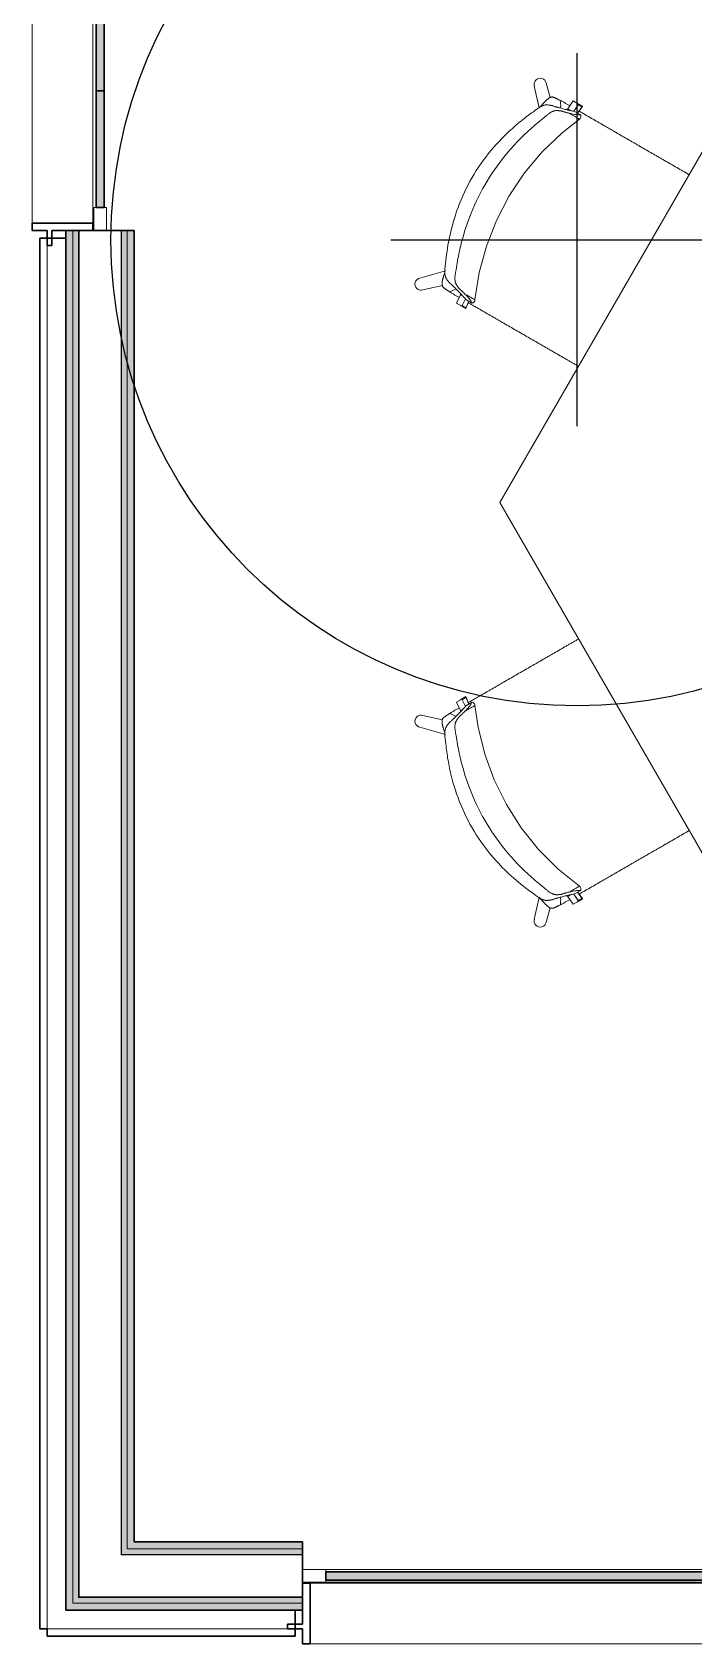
# Model space of a CAD drawing. Header units: millimetres. Extents: x 155920 to 295199, y -4084 to 97293.
# Drawn here: x 163028 to 164447, y 15039 to 18495 of the extents above; entities that cross this region are included whole.
import ezdxf

# ---------------------------------------------------------------- set-up
doc = ezdxf.new("R2010")
doc.units = ezdxf.units.MM
doc.header["$MEASUREMENT"] = 0
for name, color, linetype, lineweight in [('A-GLAZ-CURT', 7, 'CONTINUOUS', 9), ('A-GLAZ-CWMG', 7, 'CONTINUOUS', 9), ('A-WALL', 7, 'CONTINUOUS', 9), ('A-WALL-PATT', 7, 'CONTINUOUS', 25), ('I-FURN', 8, 'CONTINUOUS', 9), ('I-WALL', 7, 'CONTINUOUS', 9)]:
    doc.layers.add(name, color=color, linetype=linetype, lineweight=lineweight)
doc.layers.add('Social Distancing', color=7, linetype='CONTINUOUS')

msp = doc.modelspace()

# ---------------------------------------------------------------- hatches: boundary and pattern name
at = {"layer": 'A-GLAZ-CURT'}
for points in [[(163182.6, 18369.5), (163182.6, 19269.5), (163165.1, 19269.5), (163165.1, 18369.5)], [(163182.6, 18119.5), (163182.6, 18369.5), (163165.1, 18369.5), (163165.1, 18119.5)], [(164508.1, 15175.3), (164508.1, 15192.8), (163658.1, 15192.8), (163658.1, 15175.3), (163864.4, 15175.3)]]:
    msp.add_hatch(color=256, dxfattribs=at).paths.add_polyline_path(points, flags=0)
at = {"layer": 'A-WALL-PATT', "lineweight": 5}
h = msp.add_hatch(color=256, dxfattribs=at)
h.paths.add_polyline_path([(163232.3, 15242.5), (163247.3, 15242.5), (163247.3, 18069.5), (163232.3, 18069.5), (163232.3, 15378.9)], flags=0)
h.paths.add_polyline_path([(163247.3, 21069.5), (163247.3, 23169.8), (163232.3, 23169.8), (163232.3, 21069.5)], flags=0)
h = msp.add_hatch(color=256, dxfattribs=at)
h.paths.add_polyline_path([(163219.8, 15230), (163232.3, 15230), (163232.3, 18069.5), (163219.8, 18069.5), (163219.8, 15378.9)], flags=0)
h.paths.add_polyline_path([(163232.3, 21069.5), (163232.3, 23154.8), (163219.8, 23154.8), (163219.8, 21069.5)], flags=0)
at = {"layer": 'A-WALL-PATT', "lineweight": 9}
h = msp.add_hatch(color=256, dxfattribs=at)
h.paths.add_polyline_path([(163100.3, 15110.5), (163115.3, 15110.5), (163115.3, 18069.5), (163100.3, 18069.5), (163100.3, 15158.5)], flags=0)
h.paths.add_polyline_path([(163100.3, 21069.5), (163115.3, 21069.5), (163115.3, 23037.8), (163100.3, 23037.8), (163100.3, 21548.2)], flags=0)
at = {"layer": 'A-WALL-PATT', "lineweight": 5}
h = msp.add_hatch(color=256, dxfattribs=at)
h.paths.add_polyline_path([(163115.3, 15125.5), (163127.8, 15125.5), (163127.8, 18069.5), (163115.3, 18069.5), (163115.3, 15158.5)], flags=0)
h.paths.add_polyline_path([(163115.3, 21069.5), (163127.8, 21069.5), (163127.8, 23050.3), (163115.3, 23050.3), (163115.3, 21548.2)], flags=0)
h = msp.add_hatch(color=256, dxfattribs=at)
h.paths.add_polyline_path([(165708.1, 15242.5), (165708.1, 15257.5), (165408.1, 15257.5), (165408.1, 15242.5)], flags=0)
h.paths.add_polyline_path([(163247.3, 15242.5), (163608.1, 15242.5), (163608.1, 15257.5), (163247.3, 15257.5)], flags=0)
h = msp.add_hatch(color=256, dxfattribs=at)
h.paths.add_polyline_path([(165708.1, 15230), (165708.1, 15242.5), (165408.1, 15242.5), (165408.1, 15230)], flags=0)
h.paths.add_polyline_path([(163320.2, 15230), (163608.1, 15230), (163608.1, 15242.5), (163232.3, 15242.5), (163232.3, 15230), (163247.3, 15230)], flags=0)
at = {"layer": 'A-WALL-PATT', "lineweight": 9}
h = msp.add_hatch(color=256, dxfattribs=at)
h.paths.add_polyline_path([(165708.1, 15110.5), (165708.1, 15125.5), (165408.1, 15125.5), (165408.1, 15110.5)], flags=0)
h.paths.add_polyline_path([(163320.2, 15110.5), (163608.1, 15110.5), (163608.1, 15125.5), (163115.3, 15125.5), (163115.3, 15110.5), (163247.3, 15110.5)], flags=0)
at = {"layer": 'A-WALL-PATT', "lineweight": 5}
h = msp.add_hatch(color=256, dxfattribs=at)
h.paths.add_polyline_path([(165708.1, 15125.5), (165708.1, 15138), (165408.1, 15138), (165408.1, 15125.5)], flags=0)
h.paths.add_polyline_path([(163608.1, 15125.5), (163608.1, 15138), (163127.8, 15138), (163127.8, 15125.5), (163320.2, 15125.5)], flags=0)

# ---------------------------------------------------------------- linework, layer by layer
at = {"layer": 'A-GLAZ-CURT', "lineweight": 30}
for p, q in [((163165.1, 19269.5), (163165.1, 18369.5)), ((163182.6, 18369.5), (163182.6, 19269.5)), ((163165.1, 18369.5), (163182.6, 18369.5)), ((163165.1, 18369.5), (163165.1, 18119.5)), ((163182.6, 18369.5), (163165.1, 18369.5)), ((163182.6, 18119.5), (163182.6, 18369.5)), ((163165.1, 18119.5), (163182.6, 18119.5)), ((164508.1, 15192.8), (163658.1, 15192.8)), ((163658.1, 15192.8), (163658.1, 15175.3)), ((163658.1, 15175.3), (164508.1, 15175.3))]:
    msp.add_line(p, q, dxfattribs=at)
at = {"layer": 'A-GLAZ-CWMG', "lineweight": 20, "extrusion": (0, 0, -1)}
for p, q in [((163160.3, 18119.5), (163160.3, 18069.5)), ((163187.3, 18119.5), (163160.3, 18119.5)), ((163187.3, 18069.5), (163187.3, 18119.5)), ((163160.3, 18069.5), (163187.3, 18069.5))]:
    msp.add_line(p, q, dxfattribs=at)
at = {"layer": 'A-GLAZ-CWMG', "lineweight": 20}
for p, q in [((163658.1, 15197.5), (163608.1, 15197.5)), ((163608.1, 15197.5), (163608.1, 15170.5)), ((163658.1, 15170.5), (163658.1, 15197.5)), ((163608.1, 15170.5), (163658.1, 15170.5))]:
    msp.add_line(p, q, dxfattribs=at)
at = {"layer": 'A-GLAZ-CWMG'}
for p, q in [((164508.1, 15197.5), (163658.1, 15197.5)), ((164508.1, 15170.5), (163658.1, 15170.5))]:
    msp.add_line(p, q, dxfattribs=at)
at = {"layer": 'A-WALL'}
for p, q in [((163028.3, 21053.5), (163028.3, 18085.5)), ((163158.3, 21053.5), (163158.3, 18085.5)), ((163060.3, 15070.5), (163060.3, 18053.5)), ((163115.3, 15125.5), (163115.3, 18069.5)), ((163127.8, 15138), (163127.8, 18069.5)), ((163128.8, 15139), (163128.8, 18069.5)), ((163218.8, 15229), (163218.8, 18069.5)), ((163219.8, 15230), (163219.8, 18069.5)), ((163232.3, 15242.5), (163232.3, 18069.5)), ((163219.8, 15229), (163218.8, 15229)), ((163232.3, 15230), (163219.8, 15230)), ((163247.3, 15229), (163219.8, 15229)), ((163247.3, 15242.5), (163232.3, 15242.5)), ((163247.3, 15230), (163232.3, 15230)), ((163608.1, 15242.5), (163247.3, 15242.5)), ((163608.1, 15230), (163247.3, 15230)), ((163608.1, 15229), (163247.3, 15229)), ((163624.1, 15168.5), (165392.1, 15168.5)), ((163127.8, 15125.5), (163115.3, 15125.5)), ((163128.8, 15138), (163127.8, 15138)), ((163247.3, 15125.5), (163127.8, 15125.5)), ((163218.8, 15139), (163128.8, 15139)), ((163247.3, 15138), (163128.8, 15138)), ((163247.3, 15139), (163218.8, 15139)), ((163608.1, 15139), (163247.3, 15139)), ((163608.1, 15138), (163247.3, 15138)), ((163608.1, 15125.5), (163247.3, 15125.5)), ((163100.3, 15070.5), (163060.3, 15070.5)), ((163060.3, 15070.5), (163100.3, 15070.5)), ((163592.1, 15070.5), (163100.3, 15070.5)), ((163624.1, 15038.5), (165392.1, 15038.5))]:
    msp.add_line(p, q, dxfattribs=at)
at = {"layer": 'A-WALL', "lineweight": 30}
for p, q in [((163158.3, 18085.5), (163028.3, 18085.5)), ((163028.3, 18085.5), (163028.3, 18069.5)), ((163158.3, 18069.5), (163158.3, 18085.5)), ((163028.3, 18069.5), (163060.3, 18069.5)), ((163060.3, 18069.5), (163060.3, 18037.5)), ((163070.3, 18037.5), (163070.3, 18069.5)), ((163070.3, 18069.5), (163158.3, 18069.5)), ((163060.3, 18037.5), (163070.3, 18037.5)), ((163624.1, 15168.5), (163608.1, 15168.5)), ((163608.1, 15168.5), (163608.1, 15080.5)), ((163624.1, 15038.5), (163624.1, 15168.5)), ((163608.1, 15080.5), (163576.1, 15080.5)), ((163576.1, 15080.5), (163576.1, 15070.5)), ((163576.1, 15070.5), (163608.1, 15070.5)), ((163608.1, 15070.5), (163608.1, 15038.5)), ((163608.1, 15038.5), (163624.1, 15038.5))]:
    msp.add_line(p, q, dxfattribs=at)
at = {"layer": 'I-FURN'}
for p, q in [((164605.9, 18482.2), (164030.9, 17486.2)), ((164105.2, 18379.2), (164115.6, 18332.7)), ((164139.2, 18355.1), (164130.5, 18385.7)), ((164182.1, 18327.2), (164176.9, 18330.2)), ((164177.4, 18331), (164188.5, 18347.6)), ((164185, 18326.6), (164177.4, 18331)), ((164188.5, 18347.6), (164200.1, 18340.9)), ((164200.1, 18340.9), (164189.8, 18325.7)), ((164199.6, 18340.1), (164189.9, 18325.6)), ((164203.2, 18318.6), (164191.4, 18325.4)), ((164208.7, 18336.3), (164197.1, 18343)), ((164197.7, 18321.7), (164208.7, 18336.3)), ((164197.8, 18321.7), (164208.2, 18335.5)), ((164164.7, 18279.5), (164201.8, 18308.8)), ((164203.3, 18310.4), (164201.8, 18308.8)), ((164204.5, 18312.3), (164203.3, 18310.4)), ((164205, 18313.8), (164204.5, 18312.3)), ((164205, 18317.5), (164205.2, 18315.6)), ((164205.2, 18315.6), (164205, 18313.8)), ((164122.1, 18238.6), (164164.7, 18279.5)), ((164084.1, 18193.2), (164122.1, 18238.6)), ((164051.3, 18144), (164084.1, 18193.2)), ((164024, 18091.6), (164051.3, 18144)), ((164002.5, 18036.5), (164024, 18091.6)), ((163987.1, 17979.4), (164002.5, 18036.5)), ((163914.4, 17983.3), (163859.9, 17967.8)), ((163977.9, 17921.1), (163987.1, 17979.4)), ((163866.3, 17942.5), (163908.1, 17951.8)), ((163938.2, 17914), (163947, 17931.9)), ((163949.8, 17907.3), (163938.2, 17914)), ((163946.5, 17908.9), (163958, 17902.2)), ((163947, 17931.9), (163952.1, 17929)), ((163947.5, 17932.8), (163950.1, 17931.3)), ((163957.4, 17923), (163949.8, 17907.3)), ((163958, 17902.2), (163964.8, 17918.1)), ((163970.2, 17915), (163958.4, 17921.8)), ((163958.5, 17903), (163964.9, 17918.1)), ((163972, 17914), (163973.7, 17914.7)), ((163973.7, 17914.7), (163975.2, 17915.9)), ((163975.2, 17915.9), (163976.2, 17917)), ((163976.2, 17917), (163977.4, 17919)), ((163977.4, 17919), (163977.9, 17921.1)), ((164030.9, 17486.2), (164606, 16490.3)), ((163938.2, 17058.2), (163949.8, 17064.8)), ((163947, 17040.2), (163938.2, 17058.2)), ((163958, 17070), (163946.5, 17063.3)), ((163952.1, 17043.2), (163947, 17040.2)), ((163950.1, 17040.9), (163947.5, 17039.4)), ((163949.8, 17064.8), (163957.4, 17049.2)), ((163964.8, 17054.1), (163958, 17070)), ((163958.4, 17050.4), (163970.2, 17057.2)), ((163964.9, 17054.1), (163958.5, 17069.1)), ((163974, 17057.3), (163972, 17058.2)), ((163975.7, 17055.8), (163974, 17057.3)), ((163976.6, 17054.6), (163975.7, 17055.8)), ((163977.5, 17052.9), (163976.6, 17054.6)), ((163977.9, 17051.1), (163977.5, 17052.9)), ((163984.8, 17004.3), (163977.9, 17051.1)), ((163908.1, 17020.4), (163866.3, 17029.7)), ((163859.9, 17004.4), (163914.4, 16988.9)), ((163998.9, 16946.9), (163984.8, 17004.3)), ((164019.2, 16891.4), (163998.9, 16946.9)), ((164045.4, 16838.4), (164019.2, 16891.4)), ((164077.2, 16788.5), (164045.4, 16838.4)), ((164114.1, 16742.3), (164077.2, 16788.5)), ((164155.8, 16700.4), (164114.1, 16742.3)), ((164201.8, 16663.3), (164155.8, 16700.4)), ((164201.8, 16663.3), (164203.2, 16662)), ((164203.2, 16662), (164204.2, 16660.4)), ((164115.6, 16639.4), (164105.2, 16592.9)), ((164176.9, 16642), (164182.1, 16644.9)), ((164177.4, 16641.1), (164185, 16645.6)), ((164188.5, 16624.6), (164177.4, 16641.1)), ((164200.1, 16631.2), (164188.5, 16624.6)), ((164189.8, 16646.5), (164200.1, 16631.2)), ((164189.9, 16646.5), (164199.6, 16632.1)), ((164191.4, 16646.8), (164203.2, 16653.6)), ((164197.1, 16629.2), (164208.7, 16635.8)), ((164208.7, 16635.8), (164197.7, 16650.4)), ((164208.2, 16636.7), (164197.8, 16650.5)), ((164204.2, 16660.4), (164204.8, 16659)), ((164204.8, 16659), (164205.2, 16656.8)), ((164205.2, 16656.8), (164205, 16654.7)), ((164130.5, 16586.5), (164139.2, 16617.1))]:
    msp.add_line(p, q, dxfattribs=at)
for centre, start, end in [((164117.7, 18383.3), 10.3941, 198.0104), ((163862.3, 17954.9), 100.4176, 288.0338), ((163862.3, 17017.3), 71.9662, 259.5824), ((164117.7, 16588.9), 161.9896, 349.6059)]:
    msp.add_arc(centre, 13.1, start, end, dxfattribs=at)
for centre, major_axis, start_param, end_param in [((164200.7, 18360), (8.7, 15.1), 3.380441, 3.464082), ((164211.8, 18352.5), (8.7, 15.1), 2.884586, 3.464082), ((164212.2, 18353.3), (8.7, 15.1), 2.884586, 3.464082), ((163945.1, 17890.6), (8.7, 15.1), 5.960696, 6.540192), ((163945.6, 17891.4), (8.7, 15.1), 5.960696, 6.540192), ((163945.1, 17081.6), (8.7, -15.1), 6.026179, 6.605675), ((163945.6, 17080.7), (8.7, -15.1), 6.026179, 6.605675), ((164200.7, 16612.2), (8.7, -15.1), 2.819103, 2.902745), ((164211.8, 16619.7), (8.7, -15.1), 2.819103, 3.398599), ((164212.2, 16618.8), (8.7, -15.1), 2.819103, 3.398599)]:
    msp.add_ellipse(centre, major_axis=major_axis, ratio=0.978487, start_param=start_param, end_param=end_param, dxfattribs=at)
for points, knots in [([(164117.3, 18334.8), (164118.9, 18336.5), (164121.4, 18339.4), (164124.5, 18342.7), (164126.3, 18344.5), (164127.6, 18345.9), (164128.8, 18347.1), (164130, 18348.3), (164131.2, 18349.4), (164132.5, 18350.6), (164133.9, 18351.9), (164135.3, 18353), (164136.5, 18353.9), (164137.4, 18354.5), (164138.1, 18354.9), (164138.8, 18355.2), (164139.8, 18355.7), (164141.1, 18356), (164142.5, 18356.2), (164143.9, 18356.2), (164145.2, 18355.9), (164146.5, 18355.5), (164147.7, 18355.1), (164148.5, 18354.8), (164149, 18354.6), (164149.3, 18354.5), (164149.7, 18354.3), (164150.2, 18354.1), (164151, 18353.7), (164152.1, 18353.2), (164153.2, 18352.7), (164154.1, 18352.2), (164154.8, 18351.9), (164155.6, 18351.5), (164156.6, 18351), (164158.3, 18350.2), (164159.8, 18349.4), (164160.8, 18348.9)], [0, 0, 0, 0, 0.125, 0.1875, 0.21875, 0.25, 0.28125, 0.3125, 0.34375, 0.375, 0.40625, 0.4375, 0.46875, 0.484375, 0.5, 0.515625, 0.53125, 0.5625, 0.59375, 0.625, 0.65625, 0.6875, 0.71875, 0.734375, 0.742188, 0.75, 0.757812, 0.765625, 0.78125, 0.8125, 0.84375, 0.859375, 0.875, 0.890625, 0.90625, 0.9375, 1, 1, 1, 1]), ([(163914.9, 17998.7), (163916.5, 18016.4), (163921.5, 18051.4), (163936.3, 18108.6), (163961.2, 18168.7), (163999.4, 18228.6), (164039.2, 18272.4), (164074.6, 18303.6), (164093.4, 18317.8), (164103.1, 18324.6)], [-1, -1, -1, -1, -0.863636, -0.727273, -0.545455, -0.363636, -0.181818, -0.090909, 0, 0, 0, 0]), ([(164103.1, 18324.6), (164105.1, 18326.3), (164109.1, 18329.5), (164113.8, 18332.7), (164117.4, 18334.8), (164120, 18336.1), (164122.1, 18337.1), (164123.5, 18337.6), (164124.3, 18337.9), (164124.9, 18338.1), (164125.5, 18338.3), (164126.3, 18338.6), (164127.6, 18338.9), (164129.4, 18339.2), (164131.5, 18339.3), (164133.4, 18339.2), (164135.2, 18339.1), (164137, 18338.8), (164138.4, 18338.6), (164139.4, 18338.5), (164139.9, 18338.4), (164140.4, 18338.3), (164140.8, 18338.3), (164141.3, 18338.2), (164142.2, 18338.1), (164143.4, 18337.8), (164144.7, 18337.4), (164146.4, 18336.8), (164148, 18336.2), (164149.6, 18335.7), (164150.9, 18335.3), (164152.2, 18334.9), (164153.9, 18334.4), (164156.8, 18333.6), (164160.8, 18332.6), (164165.3, 18331.3), (164169.5, 18330.2), (164173.6, 18329.1), (164177.5, 18328.2), (164180.9, 18327.4), (164183, 18327), (164184, 18326.8)], [0, 0, 0, 0, 0.035714, 0.071429, 0.089286, 0.107143, 0.125, 0.133929, 0.138393, 0.142857, 0.147321, 0.151786, 0.160714, 0.178571, 0.196429, 0.214286, 0.232143, 0.25, 0.267857, 0.276786, 0.28125, 0.285714, 0.290179, 0.294643, 0.303571, 0.321429, 0.339286, 0.357143, 0.392857, 0.410714, 0.428571, 0.446429, 0.464286, 0.5, 0.571429, 0.642857, 0.714286, 0.785714, 0.857143, 0.928571, 1, 1, 1, 1]), ([(164180.2, 18321.3), (164178.6, 18321.7), (164176.3, 18322.3), (164173.5, 18323.1), (164171.9, 18323.5), (164170.7, 18323.8), (164169.5, 18324.1), (164168.1, 18324.7), (164166.7, 18325.2), (164165.3, 18325.7), (164164.1, 18326), (164163, 18326.2), (164162.2, 18326.3), (164161.7, 18326.3), (164161.4, 18326.4), (164161, 18326.4), (164160.4, 18326.5), (164159.5, 18326.6), (164158.1, 18326.7), (164156.3, 18326.9), (164154.5, 18327.1), (164152.5, 18327.1), (164150.4, 18326.9), (164148.6, 18326.6), (164147.3, 18326.2), (164146.6, 18325.9), (164146, 18325.7), (164145.4, 18325.5), (164144.7, 18325.2), (164143.3, 18324.6), (164141.3, 18323.6), (164138.9, 18322.1), (164135.5, 18319.9), (164131.1, 18316.6), (164127.5, 18313.3), (164125.7, 18311.5)], [0, 0, 0, 0, 0.125, 0.1875, 0.21875, 0.25, 0.28125, 0.3125, 0.375, 0.40625, 0.4375, 0.46875, 0.484375, 0.492188, 0.5, 0.507812, 0.515625, 0.53125, 0.5625, 0.59375, 0.625, 0.65625, 0.6875, 0.71875, 0.734375, 0.742188, 0.75, 0.757812, 0.765625, 0.78125, 0.8125, 0.84375, 0.875, 0.9375, 1, 1, 1, 1]), ([(164161.5, 18332.3), (164161.6, 18333.2), (164161.8, 18336.3), (164161.8, 18341.8), (164161.2, 18346.5), (164160.8, 18348.9)], [0.93303317, 0.93303317, 0.93303317, 0.93303317, 0.94444444, 0.97222222, 1, 1, 1, 1]), ([(164177, 18330.2), (164176.6, 18330), (164175.7, 18329.7), (164174.9, 18329.2), (164174.4, 18329)], [-0.8810546, -0.8810546, -0.8810546, -0.8810546, -0.6666667, -0.4718724, -0.4718724, -0.4718724, -0.4718724]), ([(164180.2, 18321.3), (164182.8, 18319.8), (164187.5, 18317.1), (164193, 18313.9), (164197.1, 18311.6), (164199.4, 18310.2), (164200.6, 18309.5), (164201.3, 18309.1), (164201.7, 18308.9), (164201.8, 18308.8), (164201.8, 18308.8)], [0, 0, 0, 0, 0.1111111, 0.2222222, 0.3333333, 0.4444444, 0.5, 0.5555556, 0.6111111, 0.6625707, 0.6625707, 0.6625707, 0.6625707]), ([(164200.3, 18326.4), (164200.7, 18326.1), (164205.5, 18323.4), (164214.8, 18318), (164228.2, 18310.3), (164241.2, 18302.7), (164252, 18296.5), (164260.7, 18291.4), (164267.4, 18287.6), (164274, 18283.8), (164282.8, 18278.7), (164293.6, 18272.5), (164304.3, 18266.3), (164313, 18261.3), (164319.6, 18257.5), (164326.1, 18253.7), (164334.7, 18248.7), (164345.4, 18242.6), (164356.1, 18236.4), (164364.8, 18231.4), (164371.4, 18227.5), (164378, 18223.7), (164386.8, 18218.7), (164397.7, 18212.4), (164410.8, 18204.8), (164424.1, 18197.2), (164432.9, 18192.1), (164437.3, 18189.5), (164437.3, 18189.5)], [-0.896036, -0.896036, -0.896036, -0.896036, -0.8928571, -0.8571429, -0.8214286, -0.7857143, -0.75, -0.7321429, -0.7142857, -0.6964286, -0.6785714, -0.6428571, -0.6071429, -0.5892857, -0.5714286, -0.5535714, -0.5357143, -0.5, -0.4642857, -0.4464286, -0.4285714, -0.4107143, -0.3928571, -0.3571429, -0.3214286, -0.2857143, -0.25, -0.2496035, -0.2496035, -0.2496035, -0.2496035]), ([(164125.7, 18311.5), (164115.5, 18303.6), (164095.8, 18287.1), (164058.8, 18251.2), (164018, 18201.2), (163979.2, 18134.1), (163956.4, 18073.7), (163943.7, 18023.8), (163939.3, 17998.4), (163937.5, 17985.7)], [-1, -1, -1, -1, -0.9, -0.8, -0.6, -0.4, -0.2, -0.1, 0, 0, 0, 0]), ([(163923.6, 17938.2), (163922.7, 17938.8), (163921.3, 17939.7), (163919.7, 17940.8), (163918.8, 17941.4), (163918.1, 17941.9), (163917.4, 17942.3), (163916.6, 17942.9), (163915.6, 17943.6), (163914.6, 17944.3), (163913.9, 17944.8), (163913.5, 17945.1), (163913.1, 17945.4), (163912.8, 17945.6), (163912.4, 17945.9), (163911.7, 17946.5), (163910.8, 17947.3), (163909.8, 17948.2), (163908.9, 17949.2), (163908.2, 17950.4), (163907.6, 17951.7), (163907.3, 17953), (163907.2, 17954.1), (163907.2, 17954.9), (163907.2, 17955.7), (163907.2, 17956.8), (163907.4, 17958.2), (163907.6, 17960), (163908, 17961.9), (163908.4, 17963.6), (163908.8, 17965.2), (163909.2, 17966.8), (163909.7, 17968.5), (163910.2, 17970.3), (163910.9, 17972.7), (163912.3, 17977.1), (163913.4, 17980.7), (163914.2, 17983)], [0, 0, 0, 0, 0.0625, 0.09375, 0.109375, 0.125, 0.140625, 0.15625, 0.1875, 0.21875, 0.234375, 0.242188, 0.25, 0.257812, 0.265625, 0.28125, 0.3125, 0.34375, 0.375, 0.40625, 0.4375, 0.46875, 0.484375, 0.5, 0.515625, 0.53125, 0.5625, 0.59375, 0.625, 0.65625, 0.6875, 0.71875, 0.75, 0.78125, 0.8125, 0.875, 1, 1, 1, 1]), ([(163953.5, 17927.5), (163952.2, 17929), (163949.9, 17931.5), (163946.3, 17935.3), (163943.3, 17938.3), (163940.2, 17941.4), (163936.9, 17944.7), (163933.9, 17947.7), (163931.5, 17950.1), (163929.9, 17951.7), (163928.6, 17952.9), (163927.3, 17954), (163926, 17955.1), (163924.6, 17956.2), (163923.6, 17957.2), (163922.8, 17958.1), (163922.2, 17958.8), (163921.9, 17959.2), (163921.7, 17959.5), (163921.4, 17959.9), (163921.1, 17960.3), (163920.5, 17961.1), (163919.6, 17962.2), (163918.5, 17963.6), (163917.4, 17965.1), (163916.4, 17966.8), (163915.4, 17968.6), (163914.8, 17970.3), (163914.4, 17971.6), (163914.2, 17972.4), (163914.1, 17973), (163914, 17973.7), (163913.8, 17974.5), (163913.6, 17976), (163913.4, 17978.3), (163913.3, 17981.2), (163913.3, 17985.4), (163913.7, 17991.1), (163914.4, 17996.1), (163914.9, 17998.7)], [0, 0, 0, 0, 0.142857, 0.214286, 0.285714, 0.357143, 0.428571, 0.5, 0.535714, 0.571429, 0.589286, 0.607143, 0.642857, 0.660714, 0.678571, 0.696429, 0.705357, 0.709821, 0.714286, 0.71875, 0.723214, 0.732143, 0.75, 0.767857, 0.785714, 0.803571, 0.821429, 0.839286, 0.848214, 0.852679, 0.857143, 0.861607, 0.866071, 0.875, 0.892857, 0.910714, 0.928571, 0.964286, 1, 1, 1, 1]), ([(163937.5, 17985.7), (163936.9, 17983.2), (163935.9, 17978.4), (163935.2, 17973), (163934.9, 17968.9), (163934.9, 17966.1), (163935.1, 17963.9), (163935.2, 17962.4), (163935.3, 17961.6), (163935.4, 17960.9), (163935.5, 17960.4), (163935.7, 17959.6), (163936, 17958.3), (163936.6, 17956.5), (163937.5, 17954.7), (163938.5, 17953), (163939.5, 17951.4), (163940.6, 17950), (163941.4, 17948.8), (163942, 17948.1), (163942.3, 17947.7), (163942.5, 17947.3), (163942.7, 17947), (163943, 17946.6), (163943.5, 17946), (163944.3, 17945.1), (163945.1, 17944.3), (163946.2, 17943.3), (163947.4, 17942.4), (163948.5, 17941.4), (163949.4, 17940.6), (163950.3, 17939.7), (163951.4, 17938.5), (163953.5, 17936.5), (163955.2, 17934.7), (163956.3, 17933.5)], [0, 0, 0, 0, 0.0625, 0.125, 0.15625, 0.1875, 0.21875, 0.234375, 0.242188, 0.25, 0.257812, 0.265625, 0.28125, 0.3125, 0.34375, 0.375, 0.40625, 0.4375, 0.46875, 0.484375, 0.492188, 0.5, 0.507812, 0.515625, 0.53125, 0.5625, 0.59375, 0.625, 0.6875, 0.71875, 0.75, 0.78125, 0.8125, 0.875, 1, 1, 1, 1]), ([(163923.6, 17938.2), (163926, 17939), (163930.3, 17940.9), (163934.7, 17943.3), (163936.9, 17944.8), (163937.2, 17945)], [0, 0, 0, 0, 0.02777778, 0.05555556, 0.06066679, 0.06066679, 0.06066679, 0.06066679]), ([(163946.8, 17934.7), (163946.8, 17934.2), (163946.9, 17933.2), (163947, 17932.4), (163947, 17931.9)], [-0.5281276, -0.5281276, -0.5281276, -0.5281276, -0.3333333, -0.1258677, -0.1258677, -0.1258677, -0.1258677]), ([(163977.9, 17921.1), (163977.9, 17921.1), (163977.8, 17921.1), (163977.4, 17921.4), (163976.6, 17921.8), (163974.9, 17922.8), (163971.5, 17924.8), (163965.2, 17928.4), (163959.6, 17931.7), (163956.3, 17933.5)], [0.3374293, 0.3374293, 0.3374293, 0.3374293, 0.3888889, 0.4444444, 0.5138889, 0.5833333, 0.7222222, 0.8611111, 1, 1, 1, 1]), ([(164200, 17778.4), (164199.9, 17778.5), (164197.6, 17779.8), (164193.2, 17782.4), (164186.6, 17786.2), (164180, 17790), (164171.3, 17795), (164160.5, 17801.3), (164149.7, 17807.5), (164141, 17812.5), (164134.4, 17816.3), (164127.8, 17820.1), (164119, 17825.2), (164108.2, 17831.4), (164095.2, 17838.9), (164082.1, 17846.5), (164069, 17854.1), (164056.1, 17861.5), (164045.3, 17867.7), (164036.6, 17872.7), (164030, 17876.6), (164023.5, 17880.3), (164014.9, 17885.3), (164004.3, 17891.4), (163993.6, 17897.6), (163984.8, 17902.7), (163978.1, 17906.5), (163971.4, 17910.4), (163966.3, 17913.3), (163963.5, 17915), (163962.9, 17915.3)], [-0.7508218, -0.7508218, -0.7508218, -0.7508218, -0.75, -0.7321429, -0.7142857, -0.6964286, -0.6785714, -0.6428571, -0.6071429, -0.5892857, -0.5714286, -0.5535714, -0.5357143, -0.5, -0.4642857, -0.4285714, -0.3928571, -0.3571429, -0.3214286, -0.3035714, -0.2857143, -0.2678571, -0.25, -0.2142857, -0.1785714, -0.1607143, -0.1428571, -0.125, -0.1071429, -0.1022726, -0.1022726, -0.1022726, -0.1022726]), ([(163962.9, 17056.8), (163963.5, 17057.2), (163966.3, 17058.8), (163971.4, 17061.8), (163978.1, 17065.7), (163984.8, 17069.5), (163993.6, 17074.6), (164004.3, 17080.8), (164014.9, 17086.9), (164023.5, 17091.8), (164030, 17095.6), (164036.6, 17099.4), (164045.3, 17104.4), (164056.1, 17110.7), (164069, 17118.1), (164082.1, 17125.7), (164095.2, 17133.3), (164108.2, 17140.7), (164119, 17147), (164127.8, 17152), (164134.4, 17155.9), (164141, 17159.7), (164149.7, 17164.7), (164160.5, 17170.9), (164171.3, 17177.2), (164180, 17182.2), (164186.6, 17186), (164193.2, 17189.8), (164197.7, 17192.4), (164200, 17193.7), (164200.1, 17193.8)], [-0.8977274, -0.8977274, -0.8977274, -0.8977274, -0.8928571, -0.875, -0.8571429, -0.8392857, -0.8214286, -0.7857143, -0.75, -0.7321429, -0.7142857, -0.6964286, -0.6785714, -0.6428571, -0.6071429, -0.5714286, -0.5357143, -0.5, -0.4642857, -0.4464286, -0.4285714, -0.4107143, -0.3928571, -0.3571429, -0.3214286, -0.3035714, -0.2857143, -0.2678571, -0.25, -0.2488464, -0.2488464, -0.2488464, -0.2488464]), ([(163914.9, 16973.5), (163914.4, 16976.1), (163913.7, 16981.1), (163913.3, 16986.8), (163913.3, 16990.9), (163913.4, 16993.9), (163913.6, 16996.2), (163913.8, 16997.7), (163914, 16998.5), (163914.1, 16999.1), (163914.2, 16999.7), (163914.4, 17000.5), (163914.8, 17001.8), (163915.4, 17003.6), (163916.4, 17005.4), (163917.4, 17007.1), (163918.5, 17008.6), (163919.6, 17010), (163920.5, 17011.1), (163921.1, 17011.9), (163921.4, 17012.3), (163921.7, 17012.6), (163921.9, 17012.9), (163922.2, 17013.4), (163922.8, 17014.1), (163923.6, 17015), (163924.6, 17015.9), (163926, 17017.1), (163927.3, 17018.2), (163928.6, 17019.3), (163929.6, 17020.2), (163930.5, 17021.1), (163931.8, 17022.4), (163933.9, 17024.5), (163936.9, 17027.5), (163940.2, 17030.7), (163943.3, 17033.8), (163946.3, 17036.9), (163949, 17039.7), (163951.4, 17042.3), (163952.8, 17043.9), (163953.5, 17044.7)], [0, 0, 0, 0, 0.035714, 0.071429, 0.089286, 0.107143, 0.125, 0.133929, 0.138393, 0.142857, 0.147321, 0.151786, 0.160714, 0.178571, 0.196429, 0.214286, 0.232143, 0.25, 0.267857, 0.276786, 0.28125, 0.285714, 0.290179, 0.294643, 0.303571, 0.321429, 0.339286, 0.357143, 0.392857, 0.410714, 0.428571, 0.446429, 0.464286, 0.5, 0.571429, 0.642857, 0.714286, 0.785714, 0.857143, 0.928571, 1, 1, 1, 1]), ([(163956.3, 17038.6), (163958.9, 17040.1), (163963.6, 17042.8), (163969.1, 17046), (163973.2, 17048.4), (163975.5, 17049.7), (163976.8, 17050.4), (163977.4, 17050.8), (163977.8, 17051), (163977.9, 17051.1), (163977.9, 17051.1)], [0, 0, 0, 0, 0.1111111, 0.2222222, 0.3333333, 0.4444444, 0.5, 0.5555556, 0.6111111, 0.6625707, 0.6625707, 0.6625707, 0.6625707]), ([(163914.2, 16989.2), (163913.4, 16991.5), (163912.3, 16995.1), (163910.9, 16999.5), (163910.2, 17001.9), (163909.7, 17003.7), (163909.2, 17005.4), (163908.8, 17006.9), (163908.4, 17008.5), (163908, 17010.3), (163907.6, 17012.2), (163907.4, 17013.9), (163907.2, 17015.4), (163907.2, 17016.5), (163907.2, 17017.3), (163907.2, 17018.1), (163907.3, 17019.2), (163907.6, 17020.4), (163908.2, 17021.8), (163908.9, 17023), (163909.8, 17024), (163910.8, 17024.9), (163911.7, 17025.7), (163912.4, 17026.3), (163912.8, 17026.6), (163913.1, 17026.8), (163913.5, 17027), (163913.9, 17027.4), (163914.6, 17027.9), (163915.6, 17028.6), (163916.6, 17029.3), (163917.4, 17029.9), (163918.1, 17030.3), (163918.8, 17030.8), (163919.7, 17031.4), (163921.3, 17032.4), (163922.7, 17033.4), (163923.6, 17033.9)], [0, 0, 0, 0, 0.125, 0.1875, 0.21875, 0.25, 0.28125, 0.3125, 0.34375, 0.375, 0.40625, 0.4375, 0.46875, 0.484375, 0.5, 0.515625, 0.53125, 0.5625, 0.59375, 0.625, 0.65625, 0.6875, 0.71875, 0.734375, 0.742188, 0.75, 0.757812, 0.765625, 0.78125, 0.8125, 0.84375, 0.859375, 0.875, 0.890625, 0.90625, 0.9375, 1, 1, 1, 1]), ([(163937.2, 17027.2), (163936.9, 17027.4), (163934.7, 17028.8), (163930.3, 17031.2), (163926, 17033.1), (163923.6, 17033.9)], [0.93933321, 0.93933321, 0.93933321, 0.93933321, 0.94444444, 0.97222222, 1, 1, 1, 1]), ([(163956.3, 17038.6), (163955.2, 17037.5), (163953.5, 17035.7), (163951.4, 17033.7), (163950.3, 17032.5), (163949.4, 17031.6), (163948.5, 17030.8), (163947.4, 17029.8), (163946.2, 17028.9), (163945.1, 17027.9), (163944.3, 17027), (163943.5, 17026.2), (163943, 17025.5), (163942.7, 17025.1), (163942.5, 17024.8), (163942.3, 17024.5), (163942, 17024.1), (163941.4, 17023.3), (163940.6, 17022.2), (163939.5, 17020.8), (163938.5, 17019.2), (163937.5, 17017.5), (163936.6, 17015.6), (163936, 17013.9), (163935.7, 17012.6), (163935.5, 17011.8), (163935.4, 17011.2), (163935.3, 17010.6), (163935.2, 17009.8), (163935.1, 17008.3), (163934.9, 17006.1), (163934.9, 17003.2), (163935.2, 16999.2), (163935.9, 16993.8), (163936.9, 16989), (163937.5, 16986.5)], [0, 0, 0, 0, 0.125, 0.1875, 0.21875, 0.25, 0.28125, 0.3125, 0.375, 0.40625, 0.4375, 0.46875, 0.484375, 0.492188, 0.5, 0.507812, 0.515625, 0.53125, 0.5625, 0.59375, 0.625, 0.65625, 0.6875, 0.71875, 0.734375, 0.742188, 0.75, 0.757812, 0.765625, 0.78125, 0.8125, 0.84375, 0.875, 0.9375, 1, 1, 1, 1]), ([(163947, 17040.3), (163947, 17039.8), (163946.9, 17038.9), (163946.8, 17038), (163946.8, 17037.5)], [-0.8741323, -0.8741323, -0.8741323, -0.8741323, -0.6666667, -0.4718724, -0.4718724, -0.4718724, -0.4718724]), ([(164103.1, 16647.6), (164088.6, 16657.8), (164060.8, 16679.6), (164018.6, 16721), (163979, 16772.7), (163946.2, 16835.7), (163928.2, 16892), (163918.9, 16938.3), (163916, 16961.7), (163914.9, 16973.5)], [-1, -1, -1, -1, -0.863636, -0.727273, -0.545455, -0.363636, -0.181818, -0.090909, 0, 0, 0, 0]), ([(163937.5, 16986.5), (163939.3, 16973.7), (163943.7, 16948.4), (163956.4, 16898.4), (163979.2, 16838.1), (164018, 16771), (164058.8, 16721), (164095.8, 16685.1), (164115.5, 16668.5), (164125.7, 16660.6)], [-1, -1, -1, -1, -0.9, -0.8, -0.6, -0.4, -0.2, -0.1, 0, 0, 0, 0]), ([(164437.5, 16782.8), (164437.4, 16782.7), (164432.9, 16780.1), (164424.1, 16775), (164410.8, 16767.3), (164397.7, 16759.8), (164386.8, 16753.5), (164378, 16748.4), (164371.4, 16744.6), (164364.8, 16740.8), (164356.1, 16735.8), (164345.4, 16729.6), (164334.7, 16723.4), (164326.1, 16718.5), (164319.6, 16714.7), (164313, 16710.9), (164304.3, 16705.9), (164293.6, 16699.7), (164282.8, 16693.4), (164274, 16688.4), (164267.4, 16684.6), (164260.7, 16680.7), (164252, 16675.7), (164241.2, 16669.4), (164228.2, 16661.9), (164214.8, 16654.2), (164205.5, 16648.8), (164200.7, 16646), (164200.3, 16645.8)], [-0.7507659, -0.7507659, -0.7507659, -0.7507659, -0.75, -0.7142857, -0.6785714, -0.6428571, -0.6071429, -0.5892857, -0.5714286, -0.5535714, -0.5357143, -0.5, -0.4642857, -0.4464286, -0.4285714, -0.4107143, -0.3928571, -0.3571429, -0.3214286, -0.3035714, -0.2857143, -0.2678571, -0.25, -0.2142857, -0.1785714, -0.1428571, -0.1071429, -0.103964, -0.103964, -0.103964, -0.103964]), ([(164125.7, 16660.6), (164127.5, 16658.8), (164131.1, 16655.6), (164135.5, 16652.2), (164138.9, 16650), (164141.3, 16648.6), (164143.3, 16647.6), (164144.7, 16647), (164145.4, 16646.7), (164146, 16646.4), (164146.6, 16646.2), (164147.3, 16646), (164148.6, 16645.6), (164150.4, 16645.3), (164152.5, 16645.1), (164154.5, 16645.1), (164156.3, 16645.2), (164158.1, 16645.4), (164159.5, 16645.6), (164160.4, 16645.7), (164161, 16645.8), (164161.4, 16645.8), (164161.7, 16645.8), (164162.2, 16645.9), (164163, 16646), (164164.1, 16646.2), (164165.3, 16646.5), (164166.7, 16647), (164168.1, 16647.5), (164169.5, 16648), (164170.7, 16648.4), (164171.9, 16648.7), (164173.5, 16649.1), (164176.3, 16649.9), (164178.6, 16650.5), (164180.2, 16650.9)], [0, 0, 0, 0, 0.0625, 0.125, 0.15625, 0.1875, 0.21875, 0.234375, 0.242188, 0.25, 0.257812, 0.265625, 0.28125, 0.3125, 0.34375, 0.375, 0.40625, 0.4375, 0.46875, 0.484375, 0.492188, 0.5, 0.507812, 0.515625, 0.53125, 0.5625, 0.59375, 0.625, 0.6875, 0.71875, 0.75, 0.78125, 0.8125, 0.875, 1, 1, 1, 1]), ([(164201.8, 16663.3), (164201.8, 16663.3), (164201.7, 16663.3), (164201.2, 16663), (164200.5, 16662.5), (164198.7, 16661.6), (164195.4, 16659.6), (164189.1, 16656), (164183.5, 16652.7), (164180.2, 16650.9)], [0.3374293, 0.3374293, 0.3374293, 0.3374293, 0.3888889, 0.4444444, 0.5138889, 0.5833333, 0.7222222, 0.8611111, 1, 1, 1, 1]), ([(164184, 16645.3), (164182, 16645), (164178.7, 16644.3), (164173.6, 16643), (164169.5, 16642), (164165.3, 16640.8), (164160.8, 16639.6), (164156.8, 16638.5), (164153.4, 16637.6), (164151.3, 16637), (164149.6, 16636.5), (164148, 16635.9), (164146.4, 16635.3), (164144.7, 16634.8), (164143.4, 16634.4), (164142.2, 16634.1), (164141.3, 16634), (164140.8, 16633.9), (164140.4, 16633.8), (164139.9, 16633.8), (164139.4, 16633.7), (164138.4, 16633.6), (164137, 16633.4), (164135.2, 16633.1), (164133.4, 16632.9), (164131.5, 16632.9), (164129.4, 16633), (164127.6, 16633.3), (164126.3, 16633.6), (164125.5, 16633.8), (164124.9, 16634), (164124.3, 16634.2), (164123.5, 16634.5), (164122.1, 16635.1), (164120, 16636.1), (164117.4, 16637.4), (164113.8, 16639.5), (164109.1, 16642.7), (164105.1, 16645.9), (164103.1, 16647.6)], [0, 0, 0, 0, 0.142857, 0.214286, 0.285714, 0.357143, 0.428571, 0.5, 0.535714, 0.571429, 0.589286, 0.607143, 0.642857, 0.660714, 0.678571, 0.696429, 0.705357, 0.709821, 0.714286, 0.71875, 0.723214, 0.732143, 0.75, 0.767857, 0.785714, 0.803571, 0.821429, 0.839286, 0.848214, 0.852679, 0.857143, 0.861607, 0.866071, 0.875, 0.892857, 0.910714, 0.928571, 0.964286, 1, 1, 1, 1]), ([(164160.8, 16623.2), (164159.8, 16622.7), (164158.3, 16622), (164156.6, 16621.1), (164155.6, 16620.6), (164154.8, 16620.3), (164154.1, 16619.9), (164153.2, 16619.5), (164152.1, 16619), (164151, 16618.4), (164150.2, 16618.1), (164149.7, 16617.9), (164149.3, 16617.7), (164149, 16617.6), (164148.5, 16617.4), (164147.7, 16617), (164146.5, 16616.6), (164145.2, 16616.2), (164143.9, 16616), (164142.5, 16615.9), (164141.1, 16616.1), (164139.8, 16616.5), (164138.8, 16616.9), (164138.1, 16617.3), (164137.4, 16617.7), (164136.5, 16618.3), (164135.3, 16619.2), (164133.9, 16620.3), (164132.5, 16621.5), (164131.2, 16622.8), (164130, 16623.9), (164128.8, 16625), (164127.6, 16626.3), (164126.3, 16627.6), (164124.5, 16629.5), (164121.4, 16632.8), (164118.9, 16635.6), (164117.3, 16637.4)], [0, 0, 0, 0, 0.0625, 0.09375, 0.109375, 0.125, 0.140625, 0.15625, 0.1875, 0.21875, 0.234375, 0.242188, 0.25, 0.257812, 0.265625, 0.28125, 0.3125, 0.34375, 0.375, 0.40625, 0.4375, 0.46875, 0.484375, 0.5, 0.515625, 0.53125, 0.5625, 0.59375, 0.625, 0.65625, 0.6875, 0.71875, 0.75, 0.78125, 0.8125, 0.875, 1, 1, 1, 1]), ([(164160.8, 16623.2), (164161.2, 16625.7), (164161.8, 16630.4), (164161.8, 16635.9), (164161.6, 16639), (164161.5, 16639.9)], [0, 0, 0, 0, 0.02777778, 0.05555556, 0.06696683, 0.06696683, 0.06696683, 0.06696683]), ([(164174.4, 16643.2), (164174.9, 16642.9), (164175.8, 16642.5), (164176.6, 16642.2), (164177, 16642)], [-0.5281276, -0.5281276, -0.5281276, -0.5281276, -0.3333333, -0.1189454, -0.1189454, -0.1189454, -0.1189454])]:
    msp.add_open_spline(points, degree=3, knots=knots, dxfattribs=at)
for points in [[(164117.3, 18334.8), (164116.4, 18333.8), (164115.6, 18332.9), (164114.8, 18331.9)], [(164114.9, 18332), (164115.7, 18332.9), (164116.5, 18333.8), (164117.3, 18334.8)], [(164160.8, 18348.9), (164161.3, 18348.6), (164162.5, 18348.1), (164163.6, 18347.5), (164164.2, 18347.2)], [(164164.2, 18347.2), (164169.5, 18344.1), (164174.9, 18341), (164180.6, 18337.7)], [(164203.2, 18318.6), (164202.8, 18318.3), (164201.8, 18317.8), (164199.2, 18317.6), (164195.6, 18318), (164191.2, 18318.7), (164186.1, 18319.8), (164182.2, 18320.8), (164180.2, 18321.3)], [(164184, 18326.8), (164185.4, 18326.5), (164187.9, 18326), (164190.3, 18325.6), (164191.4, 18325.4)], [(164204.4, 18317.9), (164204.7, 18317.7), (164205.1, 18317.5), (164205, 18317.5), (164204.4, 18317.9), (164203.7, 18318.3), (164203.2, 18318.6)], [(163926.9, 17936.1), (163926.3, 17936.5), (163925.2, 17937.2), (163924.2, 17937.9), (163923.6, 17938.2)], [(163943.3, 17926.6), (163937.7, 17929.9), (163932.2, 17933), (163926.9, 17936.1)], [(163958.4, 17921.8), (163957.7, 17922.7), (163956.1, 17924.5), (163954.4, 17926.5), (163953.5, 17927.5)], [(163956.3, 17933.5), (163957.8, 17932.1), (163960.6, 17929.2), (163964, 17925.3), (163966.9, 17921.9), (163969, 17919), (163970.1, 17916.6), (163970.3, 17915.5), (163970.2, 17915)], [(163970.2, 17915), (163970.7, 17914.7), (163971.4, 17914.3), (163972, 17914), (163972.1, 17913.9), (163971.7, 17914.2), (163971.3, 17914.3)], [(163926.9, 17036.1), (163932.2, 17039.1), (163937.7, 17042.3), (163943.3, 17045.5)], [(163953.5, 17044.7), (163954.4, 17045.7), (163956.1, 17047.7), (163957.7, 17049.5), (163958.4, 17050.4)], [(163970.2, 17057.2), (163970.3, 17056.7), (163970.1, 17055.6), (163969, 17053.2), (163966.9, 17050.3), (163964, 17046.9), (163960.6, 17043), (163957.8, 17040.1), (163956.3, 17038.6)], [(163971.3, 17057.8), (163971.7, 17058), (163972.1, 17058.3), (163972, 17058.2), (163971.4, 17057.9), (163970.7, 17057.5), (163970.2, 17057.2)], [(163923.6, 17033.9), (163924.2, 17034.3), (163925.2, 17035), (163926.3, 17035.7), (163926.9, 17036.1)], [(164114.8, 16640.2), (164115.6, 16639.3), (164116.4, 16638.4), (164117.3, 16637.4)], [(164117.3, 16637.4), (164116.5, 16638.3), (164115.7, 16639.3), (164114.9, 16640.2)], [(164180.6, 16634.4), (164174.9, 16631.2), (164169.5, 16628), (164164.2, 16625)], [(164180.2, 16650.9), (164182.2, 16651.4), (164186.1, 16652.4), (164191.2, 16653.4), (164195.6, 16654.2), (164199.2, 16654.6), (164201.8, 16654.3), (164202.8, 16653.9), (164203.2, 16653.6)], [(164191.4, 16646.8), (164190.3, 16646.6), (164187.9, 16646.2), (164185.4, 16645.6), (164184, 16645.3)], [(164203.2, 16653.6), (164203.7, 16653.9), (164204.4, 16654.3), (164205, 16654.6), (164205.1, 16654.7), (164204.7, 16654.5), (164204.4, 16654.3)], [(164164.2, 16625), (164163.6, 16624.7), (164162.5, 16624.1), (164161.3, 16623.5), (164160.8, 16623.2)]]:
    msp.add_open_spline(points, degree=3, dxfattribs=at)
at = {"layer": 'I-WALL', "lineweight": 30}
for p, q in [((163044.3, 18053.5), (163044.3, 15070.5)), ((163100.3, 18053.5), (163044.3, 18053.5)), ((163100.3, 18069.5), (163100.3, 15110.5)), ((163247.3, 18069.5), (163100.3, 18069.5)), ((163100.3, 15110.5), (163100.3, 18053.5)), ((163247.3, 15257.5), (163247.3, 18069.5)), ((163608.1, 15257.5), (163247.3, 15257.5)), ((163608.1, 15110.5), (163608.1, 15257.5)), ((163100.3, 15110.5), (163115.3, 15110.5)), ((163592.1, 15110.5), (163100.3, 15110.5)), ((163115.3, 15110.5), (163247.3, 15110.5)), ((163247.3, 15110.5), (163608.1, 15110.5)), ((163592.1, 15054.5), (163592.1, 15110.5)), ((163044.3, 15070.5), (163060.3, 15070.5)), ((163060.3, 15070.5), (163060.3, 15054.5)), ((163060.3, 15054.5), (163592.1, 15054.5))]:
    msp.add_line(p, q, dxfattribs=at)
at = {"layer": 'Social Distancing'}
for p, q in [((164197.2, 17650.1), (164197.2, 18450.1)), ((164197.2, 17650.1), (164197.2, 18450.1)), ((163797.2, 18050.1), (164597.2, 18050.1)), ((163797.2, 18050.1), (164597.2, 18050.1))]:
    msp.add_line(p, q, dxfattribs=at)
msp.add_circle((164197.2, 18050.1), 1000, dxfattribs=at)
msp.add_circle((164197.2, 18050.1), 1000, dxfattribs=at)

doc.saveas('drawing.dxf')
